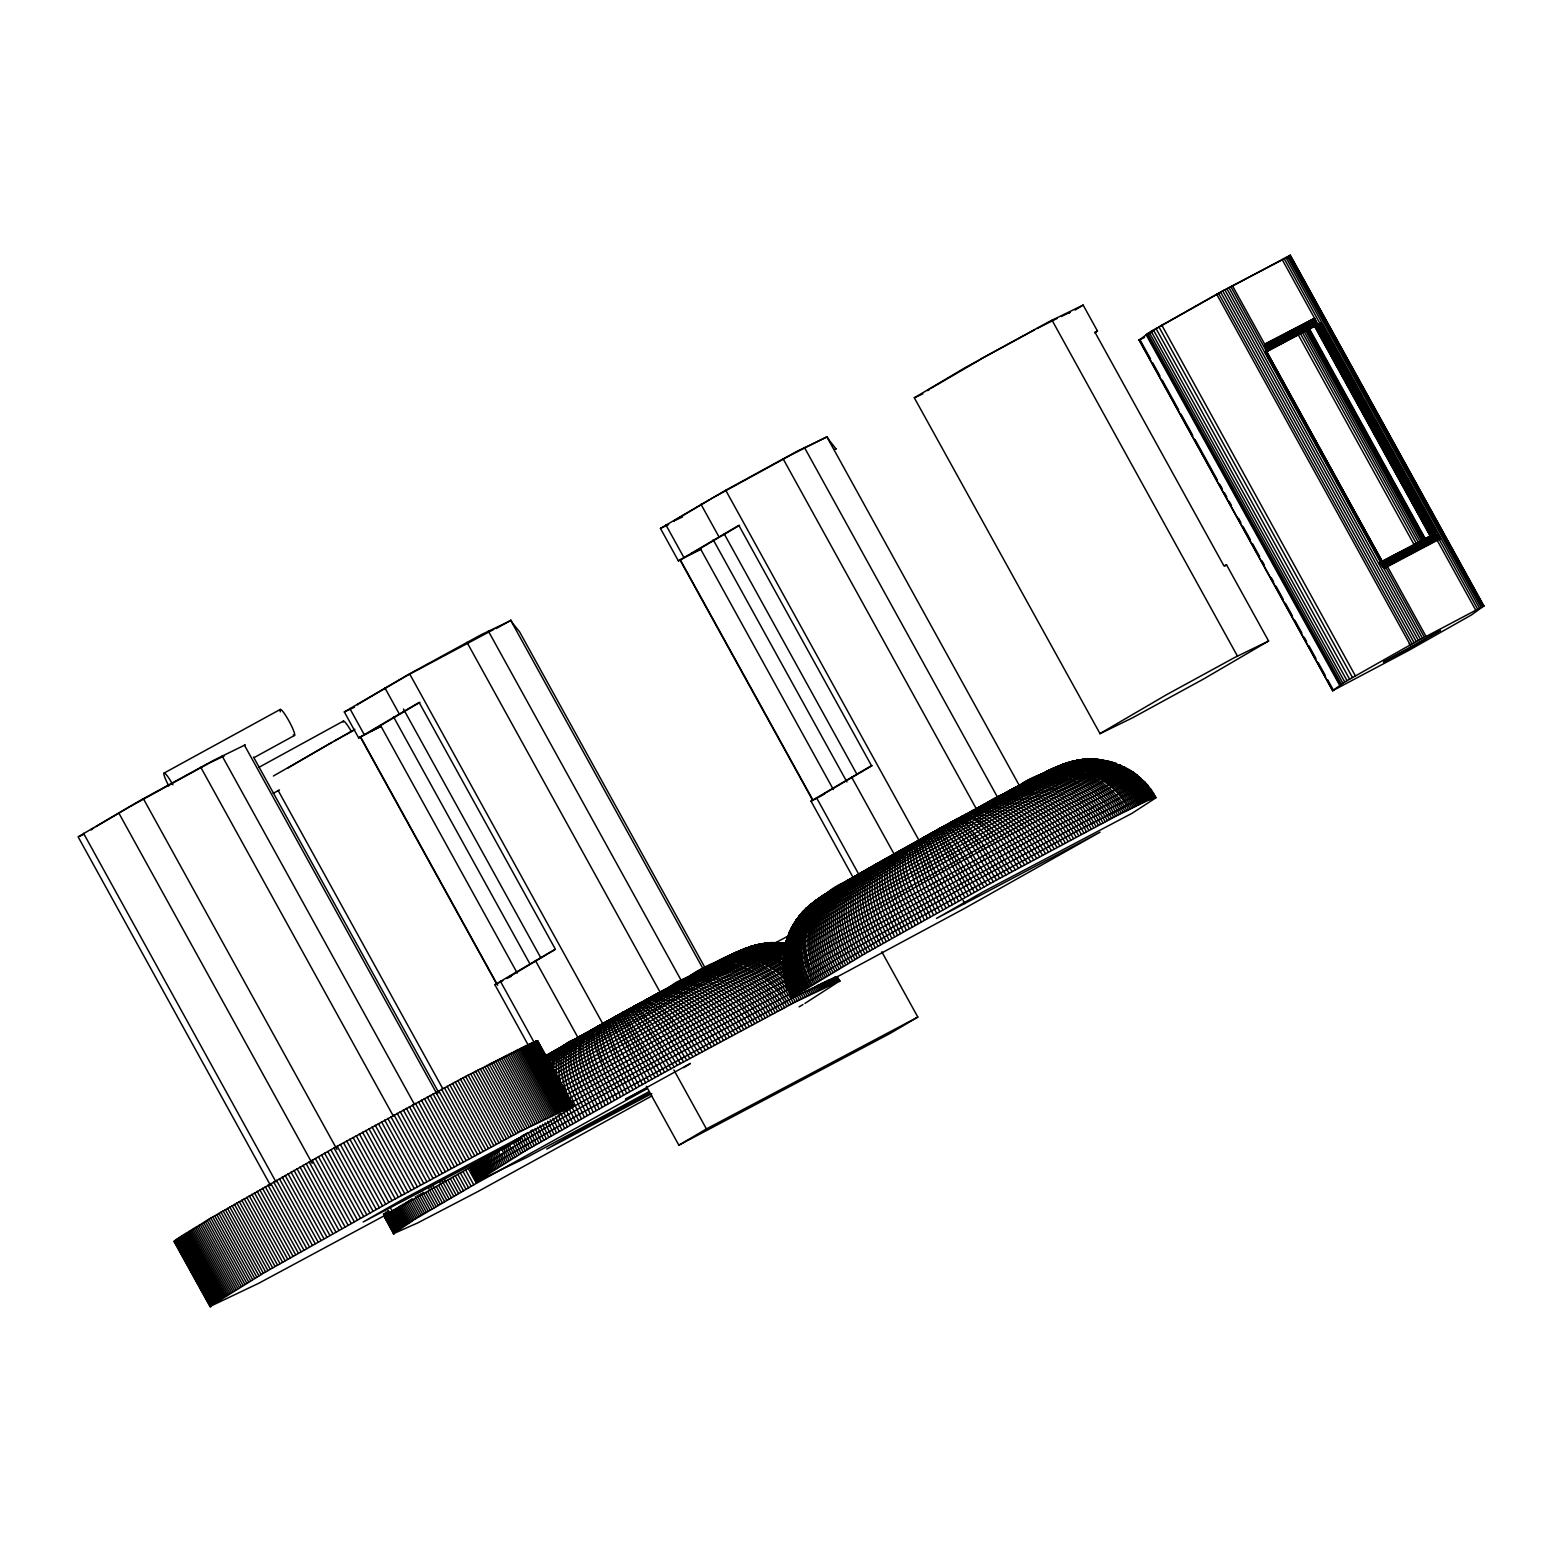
<?xml version="1.0" encoding="UTF-8"?>
<svg xmlns="http://www.w3.org/2000/svg" width="1562" height="1562" viewBox="0 0 1562 1562"><rect width="100%" height="100%" fill="white"/><g stroke="black" fill="none" stroke-linecap="round" stroke-linejoin="round"><path stroke-width="1.5" d="M1315.712 322.143L1315.692 323.51L1266.001 349.79L1266.001 348.443L1315.712 322.143L1314.579 318.257L1264.634 344.089L1265.884 347.486L1315.575 321.186M553.905 1074.597C551.562 1059.212 559.723 1044.177 574.738 1039.335M1124.855 767.801L1116.83 770.398L1087.211 785.12L978.261 843.402L856.366 911.486L787.033 952.84L784.944 954.343L785.647 968.479L788.732 982.654L794.492 995.99L792.227 998.177L840.844 974.942L964.242 908.576L1100.078 832.155L936.458 918.436L983.396 891.648L1132.04 813.314L1155.509 798.065L1148.129 800.193L1115.639 816.301L996.576 880.031L864.879 953.718L794.492 995.99M784.944 954.343L783.265 965.824L783.089 960.591L785.666 958.463L833.913 929.097L1024.106 823.096L1101.581 782.308L1129.346 769.773L1124.718 767.274M784.534 954.636L786.506 978.671L793.594 996.673M783.382 960.962L784.202 954.929M785.374 954.011L787.931 939.797L793.184 926.403L806.871 917.597L902.367 862.536L1025.59 795.078L1090.686 761.69L1096.934 759.249L1102.011 760.167M783.245 956.061L784.475 955.924L786.33 944.795L844.124 909.845L1028.538 807.554L1096.954 771.843L1116.205 763.447L1115.268 764.54M784.124 956.022L785.959 945.088M783.441 956.12L783.909 950.926L792.129 945.03L884.014 891.336L1049.137 800.72L1105.076 771.843L1120.696 765.243L1120.052 766.122M784.222 950.575C782.23 966.448 785.666 982.928 793.223 996.966M639.268 1086.273L620.485 1049.898L610.273 1025.18L609.746 1019.81L620.27 1013.933L613.944 1017.487L615.194 1022.446L645.594 1082.759L525.164 1150.901L476.098 1181.731L526.902 1157.344L648.132 1092.111M1076.569 761.592C1084.008 756.613 1046.813 769.968 1045.134 772.448A133.551 3.026 -28.9 0 0 956.725 819.21L954.714 820.323A133.551 3.026 -28.9 0 0 942.53 827.001L930.073 833.932L930.366 836.119L940.812 859.588L961.723 899.224M1315.145 325.384L1315.692 323.51M785.471 949.54L787.931 939.797L850.958 901.938L1030.412 802.614L1093.986 769.539L1111.578 761.944L1110.68 763.037M784.749 950.126L785.627 945.361M783.831 951.063L785.335 945.596M785.569 946.416L787.502 940.129M786.799 940.675C785.374 953.679 764.99 939.211 756.047 945.869M785.061 946.513L786.526 940.91M553.807 1070.946L691.126 994.955L784.651 946.435L786.116 941.3M175.725 1241.419L174.007 1241.614L210.831 1218.067L330.89 1149.73L465.613 1076.452L536.059 1041.151L537.758 1040.878L573.605 1105.818L572.61 1107.028L549.102 1122.121L403.797 1198.796L363.185 1221.972L521.552 1138.386L381.909 1217.032L258.491 1283.398L209.855 1306.554L263.353 1273.225L392.062 1200.651L520.576 1131.337L573.605 1105.818M470.787 1167.654L472.603 1172.964L470.318 1168.298L472.603 1166.189L478.362 1179.544M472.056 1173.003C573.918 1107.38 683.355 1051.421 790.352 993.705L795.448 1001.945L839.829 980.897L804.938 1003.409M792.988 997.767L581.982 1112.769L496.814 1162.05L473.872 1177.318L475.59 1177.123M537.777 1040.956L535.961 1042.694M713.112 964.008L752.376 946.084L751.107 947.392M746.577 948.974L752.396 946.142M749.623 946.884L757.062 944.756L659.925 996.087L545.177 1059.973M765.536 944.229L766.61 943.038L742.672 950.438M780.004 944.112L781.078 942.804L711.725 977.422L551.874 1065.479L555.33 1054.174L563.823 1045.525L544.025 1056.869M785.881 941.691L788.283 936.068L792.188 933.275L851.212 898.072L1019.908 804.586L1082.759 771.628L1106.892 760.831L1101.718 760.479M785.959 941.808L788.283 936.068M778.891 943.389L785.998 943.487L780.824 942.804M791.875 927.457L789.259 932.67L793.184 926.403M794.179 924.021L830.457 900.727L938.098 839.848L1047.009 781L1092.443 759.112L1086.547 759.23L1072.957 765.36L982.322 813.099L854.473 884.326L796.288 919.94L801.384 914.043L814.739 905.491L906.917 852.481L1030.393 785.178L1070.595 764.56L1082.544 759.893M796.269 919.881L801.384 914.043M799.393 915.644L800.525 915.82M784.768 975.43L783.46 970.412L790.372 965.257L883.077 910.841L1062.121 812.513L1122.141 781.547L1137.292 775.24L1136.316 776.412M1072.684 762.041L1013.367 792.422L918.827 844.007L834.733 891.804L802.341 912.364L809.741 905.628L823.76 896.881L911.876 846.389L1023.813 785.432L1073.172 761.221L1052.378 769.636L957.194 820.206L955.397 819.991C980.038 802.614 1000.402 857.792 1012.215 871.479M1146.703 786.584L1147.719 785.374L1144.38 781.722L1137.605 784.183L1043.865 832.585L862.009 933.315L800.798 969.26L785.139 980.077L786.428 979.999M789.786 989.117L788.088 989.39L786.447 984.743L791.153 980.956L874.329 931.694L1054.955 831.96L1122.102 796.854L1147.719 785.374M788.088 989.39L839.184 957.389L966.566 885.498L1095.606 815.833L1136.453 795.058L1150.745 789.279L1147.504 785.315M819.328 899.282L817.141 899.81L819.835 897.584M792.305 998.235L790.021 993.666L797.128 988.355L892.351 932.475L1076.257 831.472L1137.917 799.685L1153.459 793.184L1152.463 794.394M839.848 980.975L837.271 976.68L836.334 977.949M1068.33 762.9L1064.737 763.759M1091.897 759.034L1097.285 759.366L1090.217 759.581M1102.089 760.03L1096.739 759.288M1133.153 772.819C1015.495 828.68 897.076 896.119 784.026 964.594M1136.667 775.221L1140.885 778.716L1129.267 783.05L1091.135 802.302L962.875 871.44L834.42 943.917L784.144 975.41M1140.065 778.442L1144.477 781.859M789.845 934.877C782.796 954.655 784.827 977.285 795.019 995.619M786.74 941.71L788.595 935.814M786.252 941.808L788.009 936.302M788.224 937.102L792.442 926.988M787.365 937.063L789.532 932.69M1102.089 759.874L1082.642 768.445L1031.096 795.234L884.756 875.579L797.792 926.305L790.06 931.596L787.736 937.2M787.58 937.2L790.06 931.596M792.11 930.054L796.425 921.56M789.181 932.553L791.485 927.828M607.638 1020.982C610.215 1044.998 625.952 1066.377 636.125 1088.031M923.767 837.447C926.344 861.443 942.081 882.842 952.234 904.476M795.507 922.224C783.421 944.561 782.992 972.95 795.605 995.189M791.368 927.965L797.733 918.476M791.622 928.297L794.218 923.24M791.348 928.297L793.73 923.728M1440.437 538.636L1437.743 535.571L1384.967 563.472C1378.699 563.784 1384.576 571.38 1387.505 566.635L1440.437 538.636L1321.179 322.592L1313.993 326.614L1315.126 325.404L1431.026 535.375L1430.031 535.981M573.508 1106.15L537.367 1040.8M743.043 950.106L736.522 952.547M747.749 947.939L752.318 946.318M766.532 943.311L760.167 944.092M817.453 899.38L805.738 908.869L818.293 899.673M839.731 981.229L836.412 976.777L838.892 980.956M1059.485 766.122L1057.611 767.782M1068.447 762.783L1059.329 766.024M1082.661 759.757L1076.296 760.538M1092.346 759.327L1086.82 759.152M1106.775 761.045L1101.542 759.854M1153.361 793.516L1150.315 789.122M800.662 916.406C785.042 938.899 784.3 970.061 797.674 993.783M800.076 916.816C784.397 939.309 783.519 970.51 796.932 994.272M799.51 917.187C783.773 939.699 782.816 970.939 796.23 994.76M794.707 923.884L799.002 917.538M795.956 921.892L798.104 918.183M793.828 924.079L797.401 918.729M793.711 924.06L796.483 919.53M547.149 1058.841L554.608 1050.816L569.212 1042.479C554.432 1057.357 562.964 1081.431 568.49 1098.691L686.889 1032.99L787.248 979.511M601.35 1024.477C599.593 1048.863 617.049 1071.552 626.694 1093.263M930.073 833.932L917.48 840.922L916.894 849.103L926.383 876.672L942.823 909.709M798.026 919.588L808.686 906.35M797.655 919.706L802.321 913.38M796.815 919.959L800.603 914.629M796.464 919.998L799.549 915.488M599.281 1025.629C596.118 1050.054 614.042 1073.27 623.57 1095.001M917.48 840.922L914.824 842.816L914.082 846.643L916.933 860.974L926.91 886.24L939.699 911.447M915.41 842.094L912.696 844.027L911.72 847.951L914.2 862.497L923.884 887.919L936.595 913.184M639.268 1003.546L641.064 1003.761L743.356 949.618L738.982 951.785C752.825 945.166 769.305 945.83 783.714 950.243L784.768 949.735C767.528 944.151 748.061 945.693 732.207 954.577C748.803 948.114 767.899 949.969 783.616 958.014L696.789 1003.683L578.799 1068.72L559.918 1079.381L560.719 1083.384L685.445 1014.226L783.167 962.504C764.95 951.141 740.583 948.817 721.566 959.634L745.133 948.466L756.887 945.127M1077.741 760.596L1070.321 762.041M1120.481 765.712L1115.346 763.486M808.433 907.737C787.834 930.288 785.295 965.863 800.232 992.085M807.73 908.186C787.072 930.737 784.339 966.37 799.334 992.69M807.085 908.615C786.35 931.167 783.441 966.878 798.475 993.237M803.454 912.618L806.48 909.006M799.705 916.074L804.469 910.412M799.51 916.093L803.395 911.212M799.197 916.054L802.888 911.642M913.321 843.246L910.548 845.218L909.377 849.279L911.466 864.02L920.877 889.598L933.49 914.922M593.091 1029.085C586.023 1053.413 604.943 1078.424 614.276 1100.195M911.271 844.398L908.42 846.409L907.034 850.587L908.752 865.524L917.87 891.277L930.405 916.64M909.201 845.55C887.919 857.46 866.676 869.468 845.628 881.788C805.836 897.428 789.396 948.193 812.162 984.646M816.438 901.352C793.672 923.572 791.329 960.981 806.773 987.945M813.08 903.461C789.923 925.661 786.506 963.442 802.204 990.816M907.151 846.682C898.872 870.913 918.007 896.568 927.32 918.358M804 912.013L810.971 904.828M803.337 912.247L809.194 905.999M981.014 358.83L1048.942 321.733L1083.149 305.078L1097.481 331.066L1094.923 332.179L1223.983 565.952L1226.541 564.839L1268.598 641.025L1203.345 679.138L1132.489 717.837L1100.038 733.671L914.317 397.783L965.511 367.441L1034.786 329.758M1083.149 305.078L1075.105 310.037M1139.03 340.047L1151.174 331.3L1218.516 293.226L1290.31 255.289L1483.9 605.958L1471.424 614.959L1408.28 650.671L1332.62 690.716L1139.03 340.047L1144.555 337.47M1281.68 260.112L1224.706 290.044M1290.31 255.289L1286.58 258.257M802.653 912.403L807.788 906.975M1226.541 564.839L1224.998 565.932M1099.765 733.71L1166.463 694.758L1234.37 657.661L1268.598 641.025M1332.62 690.716L1344.745 681.989L1412.087 643.895L1483.9 605.958M802.419 912.091L806.246 908.186M802.399 912.384L806.753 907.776M761.475 944.288L750.6 947.158L707.684 968.987L546.817 1057.552L552.87 1051.812L562.066 1046.54L560.328 1047.516M766.259 943.604L758.859 944.6M588.991 1031.369C579.541 1055.482 598.793 1081.802 608.145 1103.631M905.12 847.834C895.67 871.928 914.922 898.267 924.255 920.077M611.191 1101.913C602.463 1080.318 580.966 1052.749 592.057 1029.612C568.822 1044.685 598.305 1087.132 605.099 1105.33M903.09 848.967C892.527 872.943 911.837 899.946 921.209 921.795M901.079 850.099C889.422 873.919 908.752 901.586 918.183 923.493M957.545 819.952C925.29 837.74 893.054 855.585 861.111 873.939C815.813 891.843 789.532 934.408 816.731 981.873M826.806 894.011C797.381 913.223 793.965 956.725 810.756 985.505M899.068 851.231C886.396 874.896 905.648 903.246 915.176 925.173M822.549 896.588C795.156 917.031 791.524 958.677 808.062 987.164M646.59 1088.987L473.774 1184.816L414.77 1219.297L393.351 1233.726L417.542 1222.987L478.558 1191.201L651.803 1095.958M1128.506 809.741C1108.786 767.567 1054.291 758.449 1019.322 785.979C993.061 799.842 966.976 814.017 940.949 828.348C897.037 853.887 850.763 876.067 809.331 905.569L815.93 900.259L809.624 905.667M819.718 898.326C793.164 919.432 789.064 960.181 805.562 988.707M818.859 898.872C791.426 919.53 786.506 961.196 803.278 990.152M806.988 908.674L818.019 899.771M812.338 903.949L820.05 897.545M816.457 900.376C789.728 921.463 784.456 962.543 801.208 991.479M270.519 1185.421L78.1 836.822L141.029 799.978L213.623 760.323L245.273 744.82M91.084 829.676L93.896 827.88M517.237 973.106L381.03 726.33L358.674 737.947L344.323 711.921L409.595 673.788L481.623 634.465L511.067 620.446A13.316 4.452 60.6 0 0 513.527 624.351L519.521 631.731L706.317 970.1M833.366 789.552L700.733 549.277L678.377 560.895L660.433 528.366L725.705 490.253L797.752 450.91L827.196 436.911A13.316 4.452 60.6 0 0 829.656 440.796L836.021 448.919M818.683 898.423L806.207 908.889L814.407 901.704M897.076 852.344C883.409 875.852 902.543 904.867 912.188 926.852M805.894 908.928L811.752 903.5M805.816 908.635L810.619 904.32M895.085 853.457C880.499 876.79 899.439 906.468 909.201 928.531M645.594 1082.759L655.103 1077.507L620.29 1013.972L669.864 986.872M893.113 854.57C877.629 877.727 896.334 908.049 906.253 930.191M575.05 1039.218C558.688 1062.18 577.12 1093.166 587.195 1115.405M770.007 944.131L770.886 943.428L754.192 945.576M891.16 855.683C874.818 878.645 893.249 909.631 903.305 931.85M844.046 883.077C818.488 904.125 822.061 943.565 837.017 969.846M578.506 1037.227C551.523 1055.151 574.211 1094.767 584.266 1117.045M889.227 856.777C872.045 879.562 890.164 911.173 900.395 933.49M593.072 1112.085C583.68 1090.178 562.632 1058.021 580.4 1036.153C547.54 1051.441 570.247 1095.548 581.376 1118.685M887.294 857.87C869.351 880.46 887.079 912.696 897.506 935.13M835.943 887.86C809.136 908.635 809.409 949.345 825.283 976.758M885.381 858.944C866.695 881.358 884.033 914.2 894.635 936.751M830.047 891.375C803.708 912.677 802.165 953.015 818.351 980.897M572.883 1040.39C557.302 1046.247 557.4 1065.733 559.918 1079.381M883.487 860.018C864.098 882.257 880.988 915.683 891.804 938.371M827.919 892.663C800.017 913.301 796.932 955.085 813.646 983.748M1072.43 762.1L1071.122 763.096M814.642 902.309L811.264 905.159L816.301 901.645M824.99 894.46C796.718 915.078 792.383 957.213 809.37 986.344M565.483 1044.627C555.76 1052.046 555.623 1065.87 556.755 1076.96L688.569 1003.936L784.69 953.484C769.363 947.177 751.654 946.552 736.171 952.625M820.616 897.779L831.433 890.242M881.612 861.072C861.541 883.135 877.942 917.148 888.973 939.953M817.219 899.907L820.772 897.076M879.757 862.126C859.041 884.033 874.935 918.593 886.181 941.554M1147.719 335.186L1152.756 331.242M877.922 863.181C856.601 884.912 871.947 919.998 883.428 943.116M876.087 864.216C854.199 885.771 868.98 921.404 880.675 944.678M1061.594 766.22L1062.98 765.204L1058.567 767.079M1067.529 763.603L1066.104 764.658M874.29 865.25C851.837 886.65 866.031 922.771 877.981 946.221M766.102 943.038L771.394 942.628L694.426 981.424L548.848 1061.867L552.655 1054.213L558.161 1048.785L552.401 1053.237L547.832 1060.286L691.634 980.78L766.552 942.999L760.518 943.956M872.494 866.266C849.533 887.509 863.122 924.118 875.286 947.743M870.737 867.281C847.268 888.387 860.252 925.446 872.65 949.266M868.98 868.277C845.042 889.247 857.382 926.754 870.014 950.77M556.365 1049.82L546.817 1056.439L636.574 1006.201L651.94 1023.891L677.303 1065.304L795.448 1001.945M867.261 869.253C842.875 890.086 854.57 928.043 867.437 952.234M1380.496 562.164C1380.007 561.402 1384.049 560.68 1387.505 566.635L1425.969 636.32M549.433 1053.784L545.392 1056.498L551.132 1052.808M865.563 870.229C840.746 890.945 851.778 929.312 864.879 953.718M863.884 871.205C838.657 891.785 849.025 930.562 862.361 955.163M862.224 872.162C836.607 892.624 846.311 931.772 859.861 956.588M860.584 873.099C834.616 893.464 843.636 932.963 857.421 957.994M858.983 874.017C832.644 894.284 840.981 934.154 855 959.4M857.401 874.935C830.73 895.104 838.384 935.306 852.618 960.767M855.839 875.852C828.856 895.924 835.826 936.439 850.275 962.133M854.297 876.731C827.02 896.725 833.307 937.551 847.971 963.461M852.774 877.61C825.205 897.525 830.828 938.645 845.706 964.789M851.29 878.469C823.447 898.326 828.407 939.719 843.46 966.077M849.845 879.328C821.729 899.107 826.025 940.754 841.274 967.347M609.746 1019.81L612.128 1018.444L603.03 1023.969L604.494 1035.899L614.998 1062.414L629.818 1091.526M848.4 880.167C820.05 899.888 823.682 941.788 839.126 968.616M846.995 880.988C816.809 899.829 818.839 943.448 834.967 971.056M1154.435 329.914L1157.95 327.727M844.281 882.589C815.247 902.153 816.946 944.737 832.937 972.247M817.941 900.942L821.768 898.248M842.953 883.37C813.724 902.895 814.798 945.693 830.945 973.399M840.415 884.873C810.795 904.339 810.639 947.509 827.118 975.664M841.664 884.131C812.24 903.617 812.689 946.611 829.012 974.551M839.184 885.595C808.14 904.418 806.402 948.915 823.467 977.832M480.803 1177.826L475.024 1164.491L473.716 1165.408L479.475 1178.744M835.67 887.685C805.387 907.073 802.946 950.907 820.011 979.901M815.013 902.172L818.937 899.439M836.802 887.001C806.675 906.409 804.781 950.087 821.71 978.886M834.557 888.348C802.126 906.8 797.206 952.566 815.149 982.83M817.317 899.517L813.431 902.66M828.582 891.98C794.628 910.197 785.335 957.291 804.391 989.449M813.626 901.957L824.521 894.518M820.284 897.271L823.135 895.397M664.201 989.917L643.446 1001.262M1381.843 561.363L1266.626 351.489L1264.732 352.446L1268.227 350.591L1232.379 285.651M358.323 704.072L357.308 704.774L358.362 704.364M596.02 1027.406L591.041 1030.237L598.012 1026.293C591.041 1049.859 611.64 1075.164 620.465 1096.739M1321.179 322.592L1312.549 327.454M825.517 792.949L823.994 793.965L825.048 793.555M273.37 776.021L354.867 729.317M929.702 389.036L927.496 390.578L928.765 390.031M1094.767 332.882L1097.481 331.066M358.83 703.759L406.745 675.741L493.885 629.369M675.545 519.853L673.417 521.22L682.614 516.905M652.584 996.224L635.07 1005.85L636.574 1006.201M1068.525 313.298L1070.126 312.263L1061.223 316.5M563.823 1109.547L494.881 984.665L555.35 949.169L419.124 702.412L358.674 737.947M854.023 879.113L811.01 801.111L871.479 765.634L738.826 525.359L678.377 560.895M826.122 792.598L872.221 765.614M683.805 1067.647L690.443 1063.429L625.483 1099.199L647.234 1088.128M692.981 1056.713C679.568 1037.188 669.024 1008.603 645.516 1000.129L646.629 999.465M95.965 826.669L128.943 807.183M676.248 519.443L709.226 499.957M287.779 768.094L331.788 742.36M931.05 388.235L979.804 359.885M1266.489 351.606L1268.227 350.591M574.289 1040.858L578.409 1038.418L535.395 960.493M888.348 858.534L892.468 856.093M803.044 1004.522L799.119 1006.846M646.336 1086.234L678.865 1145.18L706.414 1128.916L917.831 1017.077L881.788 951.805M917.831 1017.077L890.281 1033.341L678.865 1145.18M677.303 1065.304L664.631 1072.254L638.585 1027.288L626.635 1010.477L642.626 1001.652M711.296 498.747L712.916 497.79M1431.026 535.375L1436.864 532.134L1433.623 534.009M544.474 1056.634L555.213 1050.445L544.474 1056.634L548.692 1054.194M634.543 1006.084L632.961 1007.002L638.76 1011.629L647.098 1022.602L674.14 1067.022M129.724 806.734L208.312 763.623M547.344 954.089L508.509 977.304M544.279 1056.752L547.11 1055.092M534.145 1145.668L528.015 1132.567L521.239 1136.492L527.351 1149.632M1159.492 326.809L1220.742 292.231M584.247 1033.985C572.004 1042.088 552.792 1046.501 550.195 1063.605L699.581 981.131L756.438 951.414L776.314 942.667L770.945 942.647M606.036 1021.821L582.938 1034.766C570.267 1058.431 589.518 1086.781 599.047 1108.727M581.552 1036.582L583.348 1035.547M546.095 1055.697L547.754 1054.741M713.834 497.263L789.864 455.577M548.282 953.542L550.312 952.39M547.13 1055.502L648.718 998.801L656.352 1002.003L669.083 1014.539L681.344 1030.881L696.105 1055.014M592.057 1029.612C564.37 1045.408 594.751 1086.586 602.053 1107.028M903.402 849.767L894.538 854.883L851.524 776.958M563.628 1045.681L567.397 1043.494M608.067 1020.689L597.211 1026.781L610.098 1019.556M585.262 1034.454L589.401 1032.111M553.905 1067.451C630.657 1025.199 706.356 980.272 785.784 943.35M955.397 902.719L936.595 866.344L925.973 840.024L925.856 836.275L940.48 828.133A133.551 3.026 -28.9 0 0 934.369 831.511L927.965 835.104L928.863 840.278L939.582 864.704L958.56 900.981M620.29 1013.972L624.351 1011.668L613.944 1017.487M556.404 1073.172L688.588 999.992L783.714 950.243M561.695 1087.503L682.223 1020.591L783.792 966.683C764.579 952.351 737.186 949.501 716.489 962.231C738.904 950.711 766.512 959.615 783.87 976.23L785.745 975.254C769.324 959.869 744.547 951.16 722.698 959.38M565.581 1090.139L684.781 1024.028L785.784 970.353M566.967 1094.396L684.351 1029.241L783.87 976.23M570.208 1103.026L689.408 1036.856L788.517 984.021M789.552 988.766L685.757 1044.217L566.44 1110.543L572.863 1123.508M571.165 1041.405L573.098 1040.312M580.4 1036.153C557.966 1055.971 580.752 1091.858 590.124 1113.745M664.631 1072.254L658.285 1075.749L622.398 1012.82L626.401 1010.555M636.574 1004.971L632.961 1007.002L640.615 1002.765M551.406 951.766L554.881 949.813M582.314 1035.079L578.975 1037.012L588.132 1031.818M586.961 1032.521L584.949 1033.653L586.18 1032.912C560.875 1050.152 588.054 1089.71 596.059 1110.406M624.351 1011.668L618.181 1015.144L618.513 1016.159L651.94 1079.264M645.516 1000.129L648.62 998.391M654.537 995.17L651.705 996.751C676.951 1001.984 688.783 1032.131 702.275 1051.656M936.419 830.437L942.53 827.001L936.419 830.437L971.232 893.952M974.415 892.214L938.528 829.266L948.642 823.643M907.717 847.326L909.982 846.057M666.115 988.902L650.593 997.298M667.989 987.887L671.719 985.876L663.83 990.171C691.575 989.703 707 1021.665 720.472 1041.776M729.337 1036.992C715.884 1016.296 698.331 984.119 669.727 986.989C688.822 978.476 706.668 961.02 729.005 965.531C752.493 970.197 770.886 988.551 782.25 1008.818M691.009 975.567L671.68 985.954M980.76 888.719L954.714 843.734L942.765 826.942L957.486 818.859L964.984 822.569L981.209 841.781L1002.863 876.575M598.012 1026.293L594.419 1028.753L593.248 1032.814L595.356 1047.555L604.748 1073.153L617.361 1098.457M419.866 702.392L371.756 730.743L381.03 726.33M739.568 525.34L691.341 553.69L700.733 549.277M990.269 883.487L963.227 839.067L954.89 828.094L949.091 823.447L956.725 819.21M1009.111 873.158C995.697 853.633 985.134 825.068 961.645 816.575C982.049 808.394 999.797 790.04 1022.505 789.357C1047.985 792.988 1066.534 814.505 1078.678 835.67M817.785 899.829L821.065 898.013M1418.374 640.4L1224.803 289.731L1222.695 290.903L1220.586 292.055L1414.157 642.724M1411.287 647.41L1440.457 630.443L1383.405 661.995L1411.287 647.41L1409.217 643.681M942.765 826.942L945.947 826.376L952.566 834.694L983.923 886.962M622.398 1012.82L628.744 1009.325L632.512 1012.898L647.293 1035.079L667.814 1070.517M598.5 1027.035L603.166 1024.457L409.595 673.788M655.103 1077.507L658.285 1075.749M164.049 773.092L280.203 709.46M827.059 436.638L790.645 455.167M254.43 757.414L294.554 735.429M510.93 620.173L496.228 628.588M258.804 767.411L343.289 721.136M334.112 741.071L353.383 730.528M273.155 793.379L279.481 789.923M949.091 823.447L957.486 818.859M925.661 837.427L919.296 840.922L725.705 490.253M936.302 831.589L940.539 829.266M961.802 817.629L966.058 815.286M961.645 816.575L974.551 810.639M669.727 986.989C701.279 960.24 737.869 996.79 751.927 1024.867M615.916 1017.467L620.173 1015.144M624.429 1012.82L628.666 1010.477M632.922 1008.154L654.185 996.517M1027.581 863.122C1014.324 845.042 998.743 807.066 971.915 810.99C998.138 814.173 1011.024 845.14 1024.535 864.762M1036.602 858.221C1023.09 838.599 1006.201 802.575 977.968 807.71C1005.362 808.101 1020.123 839.887 1033.614 859.842M981.248 806.988L983.455 805.797M705.36 1049.976C691.849 1030.432 679.509 999.836 653.756 995.638L671.621 986.383M1036.992 328.567L1057.083 318.492M1379.363 563.706L1381.726 563.062L1385.631 567.026L1424.368 637.159M1379.676 563.843L1433.057 536.274L1437.196 540.335L1475.66 610.02M1436.064 534.692L1379.988 563.999L1436.064 534.692L1437.743 535.571M1380.3 564.194L1436.493 534.868M1381.277 564.956L1437.333 535.297M1381.921 565.6L1438.133 535.864M1382.253 565.971L1438.524 536.196M1382.565 566.342L1438.895 536.547M1382.878 566.752L1439.246 536.918M1383.171 567.162L1439.578 537.328M1383.463 567.592L1439.891 537.738M1383.737 568.041L1440.184 538.187M667.325 989.332L671.484 987.106M678.982 981.99C710.495 958.717 745.816 993.217 759.952 1020.591M687.202 978.027C717.388 966.214 743.824 998.723 757.297 1021.997M1379.578 562.73L1381.023 562.047M1435.634 534.575L1380.125 562.652L1431.905 535.903L1435.263 535.493L1439.149 539.32L1477.613 608.985M987.614 803.551L994.506 799.939M1264.888 344.558L1314.579 318.257M1265.122 345.026L1314.813 318.746M1265.318 345.514L1315.009 319.234M1265.493 346.003L1315.184 319.722M1265.65 346.51L1315.341 320.21M1265.786 346.998L1315.477 320.698M1265.962 347.975L1315.653 321.674M1266.04 348.912L1315.731 322.612M1266.021 349.361L1315.712 323.061M1265.942 350.22L1315.634 323.92M1265.845 350.61L1315.555 324.33M1265.747 351.001L1315.438 324.701M1265.435 351.684L1315.302 325.052M1265.044 352.27L1314.95 325.697M1265.435 352.368L1314.599 326.263L1430.187 535.961L1432.295 535.981M811.01 801.169L823.057 794.999M498.688 982.908L502.808 980.741M506.947 978.554L511.067 976.367M1380.144 562.379L1430.128 535.981M1378.973 563.062L1434.014 535.083M776.255 942.355L789.181 935.501M649.558 1093.127L582.216 1128.643L546.739 1149.085L651.823 1093.634M694.27 973.848C726.018 953.132 763.057 982.986 777.544 1011.297M1428.234 537.016L1432.803 534.965M1113.628 817.336C1097.246 783.323 1051.109 760.948 1018.131 786.233M704.989 968.225L697.433 972.189C728.829 956.842 761.045 986.344 775.123 1012.567M695.851 973.009C722.718 951.941 762.822 953.503 785.315 980.506M786.799 1006.436C768.973 969.553 723.772 949.11 689.35 976.445C720.863 956.081 756.028 987.945 770.203 1015.163M675.214 985.134L676.873 984.255M1003.8 793.808C1035.43 771.784 1072.02 803.649 1086.332 831.609M1008.779 791.153C1040.643 768.973 1079.03 798.709 1093.654 827.743M1013.562 788.634C1045.505 767.723 1083.638 796.308 1098.379 825.283M1022.485 783.948L1049.937 769.988M1031.74 779.165C1064.21 760.948 1104.08 783.987 1119.544 814.29M1052.261 768.894L1053.628 768.25L1037.5 776.236L1047.321 771.277M702.002 969.768L709.499 965.863M792.617 998.235C777.974 970.392 740.72 948.681 710.495 965.355C730.899 951.278 758.507 946.943 780.688 959.478M714.381 963.344L741.559 950.047M692.649 974.708C723.753 960.415 753.841 991.343 767.684 1016.491M706.356 967.503L713.775 963.637M1432.413 535.005L1434.346 534.38M1433.604 535.005L1435.185 534.458M1436.903 535.063L1380.632 564.429M998.645 796.542C1029.046 784.905 1054.506 818.312 1068.037 841.332M707.762 966.761L721.371 960.064M718.012 961.489L722.776 959.029L715.611 962.719M737.986 1032.326C724.553 1010.985 703.173 976.23 673.554 984.9C702.666 980.604 721.683 1012.703 735.116 1033.868M984.119 804.332C1013.094 797.85 1031.994 832.976 1045.447 853.438M722.445 959.244L740.759 950.36L736.092 952.722M719.086 960.903L737.498 951.805M978.417 807.417L979.96 806.636M727.287 956.842L736.132 952.429L727.228 956.784C744.508 948.505 765.38 949.989 782.172 958.736M678.396 983.474L679.743 982.791M733.379 953.933L739.295 950.985M972.618 810.561L973.946 809.877M730.606 955.241L740.759 950.36M1045.954 772.058L1055.404 767.45L1045.954 772.058A133.551 3.026 -28.9 0 1 1052.651 768.992L1058.333 766.259M752.24 946.025L733.984 953.66L737.947 951.766M1044.392 772.721L1043.357 773.229L1063.937 764.15L1059.173 766.552M995.853 799.256L997.044 798.651M743.2 949.579L738.611 951.805L747.749 947.665M1050.113 770.105L1057.689 766.493M739.021 951.824L743.278 949.852M737.303 952.234L747.358 947.685M209.62 762.959L224.342 755.871M1048.219 770.827C1081.548 753.157 1124.894 770.73 1141.646 803.239M782.64 950.75L759.991 947.373L741.286 950.711L763.506 947.939L785.881 952.898M922.849 393.858L914.317 397.783M668.595 524.637L660.453 528.425M84.231 834.069L79.35 836.412M354.496 707.215L344.323 711.979M1051.519 769.246L1063.292 764.189M738.767 951.356L742.419 949.657M92.138 829.266L91.084 829.715M1382.097 561.148L1230.778 286.49M734.628 953.152L747.163 947.743M1046.384 771.726C1079.596 754.036 1122.492 772.253 1139.069 804.489M1059.036 766.063L1063.663 764.111L1057.181 766.727M731.192 954.812L742.184 950.262M1041.19 774.322C1073.973 757.707 1114.292 778.071 1130.166 808.901M813.119 904.398L811.674 905.003M742.887 950.262L747.319 948.349M1037.695 776.099C1070.146 760.987 1107.946 782.816 1123.273 812.396M1058.275 767.293L1062.687 765.419M1038.886 775.494C1071.552 759.015 1111.148 780.16 1126.807 810.6M723.928 958.443C742.301 949.637 764.619 952.722 781.566 963.305M1036.465 776.724C1068.857 761.768 1106.208 783.987 1121.438 813.333M1057.962 767.528L1062.375 765.673M720.355 960.259C741.325 950.262 766.766 956.881 784.026 971.271M715.162 962.934C740.427 951.258 769.89 964.984 786.526 985.056M1029.905 780.102C1061.926 766.024 1096.856 790.313 1111.578 818.39M1028.499 780.824C1060.442 766.962 1094.845 791.68 1109.469 819.484M712.389 964.359C744.313 950.516 778.735 975.215 793.359 1003.038M1025.629 782.308C1057.396 768.914 1090.706 794.472 1105.154 821.729M1027.074 781.566C1058.938 767.938 1092.795 793.066 1107.341 820.597M710.964 965.101C742.809 951.473 776.685 976.601 791.212 1004.151M1024.145 783.089C1055.834 769.929 1088.577 795.917 1102.928 822.881M708.016 966.624L711.257 965.316M1022.641 783.87C1054.252 770.984 1086.41 797.381 1100.663 824.072M706.512 967.425C738.123 954.538 770.281 980.936 784.554 1007.627M1019.556 785.491C1050.992 773.17 1081.939 800.408 1096.036 826.493M703.427 969.045C734.862 956.705 765.81 983.943 779.907 1010.048M838.13 981.19C837.095 974.727 830.437 977.363 835.943 982.01M698.605 971.564C729.747 960.22 758.8 988.648 772.682 1013.855M754.661 945.4L761.748 943.702L755.461 945.088M693.587 974.239C724.417 964.008 751.439 993.569 765.146 1017.838M691.868 975.137C722.581 965.336 748.901 995.248 762.549 1019.205M688.373 977.011L690.912 976.035M1002.706 794.414C1033.029 785.979 1057.22 816.809 1070.751 839.887M686.577 977.949C716.899 969.514 741.091 1000.363 754.622 1023.422M999.094 796.347C1029.104 788.947 1051.831 820.304 1065.304 842.777M682.965 979.882C712.975 972.501 735.702 1003.858 749.194 1026.332M997.239 797.323C1027.093 790.489 1049.078 822.061 1062.551 844.261M681.13 980.877C710.983 974.044 732.968 1005.616 746.421 1027.816M995.385 798.319C1025.062 792.071 1046.306 823.838 1059.758 845.764M1059.739 765.575L1068.506 762.529M1061.262 764.931L1067.842 762.568M743.61 949.13L752.337 946.045M741.755 949.95L747.437 947.822M741.071 950.282L762.764 946.045L785.745 949.286M1054.897 767.821L1060.793 765.556M993.51 799.334C1023.012 793.691 1043.514 825.615 1056.947 847.268M740.329 950.614L744.664 949.091M747.632 948.056L752.22 946.435M677.4 982.869C706.883 977.246 727.384 1009.15 740.837 1030.803M1053.198 768.641C1085.844 755.481 1124.562 773.561 1140.377 803.844M1063.234 764.99L1067.783 763.388M747.105 948.544L751.673 946.943M1051.363 769.539C1083.891 756.555 1122.043 775.162 1137.722 805.152M735.233 953.074C750.639 947.06 768.25 947.763 783.441 954.089M1047.262 771.569C1079.576 758.995 1116.439 778.755 1131.767 808.101M1042.635 773.893C1074.695 761.865 1110.074 782.913 1125.07 811.479M725.276 958.072C744.234 950.828 766.005 955.924 782.074 967.561M987.789 802.399C1016.647 798.787 1034.923 830.964 1048.356 851.876M785.1 970.334L783.441 970.607L783.167 965.433M788.166 984.548L786.467 984.821M983.904 804.489C1012.235 802.38 1029.065 834.538 1042.518 855.019M667.775 988.043C696.105 985.934 712.955 1018.092 726.408 1038.574M712.78 964.515C744.098 954.421 774.869 978.944 789.025 1005.284M981.932 805.562C1009.989 804.254 1026.117 836.334 1039.57 856.62M661.839 991.245C689.232 991.636 704.013 1023.422 717.485 1043.396M790.099 993.901L791.309 993.705M1431.671 535.18L1316.141 325.345M1066.963 762.861L1072.879 761.163M750.834 946.396L757.004 944.717M1065.245 763.525L1073.192 761.28M748.608 947.294L757.043 944.893L748.042 947.548M1064.171 763.994L1072.86 761.729M1062.258 764.872C1094.454 754.212 1131.571 771.062 1147.172 800.623M1062.921 764.56L1067.432 763.31M746.812 948.095L760.772 944.893M746.128 948.407L764.423 945.283L783.031 947.177M1061.535 765.204C1093.38 756.301 1128.779 773.229 1144.009 802.107M975.957 808.784C1002.999 810.092 1017.116 841.645 1030.608 861.482M659.847 992.339C686.87 993.627 700.987 1025.199 714.478 1045.017M1059.993 765.927L1064.405 764.716M1059.173 766.317C1091.194 755.93 1127.491 773.522 1142.857 802.653M1054.506 768.582C1086.273 758.644 1121.262 777.368 1136.296 805.855M655.806 994.525C682.008 997.727 694.914 1028.694 708.406 1048.317M969.885 812.084C995.638 816.282 1007.978 846.877 1021.47 866.422M494.881 984.724L496.638 984.001L360.412 737.244M681.481 981.073C710.515 978.124 730.313 1007.51 743.649 1029.299M1071.2 761.69L1077.956 760.264L1070.79 761.846M1068.701 762.725C1099.882 755.286 1134.09 771.667 1149.027 799.783M1069.287 762.471C1100.663 754.329 1135.554 770.671 1150.647 799.08M753.157 946.025L771.296 944.288L785.393 946.103M1068.076 762.998C1099.257 755.696 1133.231 772.136 1148.129 800.193M751.966 946.552L761.045 944.659M1065.987 763.955C1097.188 756.067 1131.278 773.073 1146.176 801.091M749.858 947.509L768.27 945.674L782.152 947.587M965.785 814.329C990.484 820.616 1001.847 850.294 1015.32 869.78M649.655 997.864C674.374 1004.151 685.718 1033.829 699.19 1053.335M673.632 985.29C701.748 984.861 718.95 1014.441 732.246 1035.43M1076.648 760.421L1082.739 759.503L1077.214 760.245M1074.988 761.045L1079.166 760.596M758.351 944.815L770.886 943.428M757.785 945.049L770.359 943.878M755.871 945.889L769.871 944.932L783.87 946.787M667.56 988.57C694.817 990.288 710.163 1019.674 723.44 1040.175M1069.716 763.408C1099.726 758.097 1130.927 775.084 1145.122 801.579M959.576 817.707C982.381 827.333 992.631 855.293 1005.987 874.876M641.357 1002.394C663.44 1013.152 673.437 1040.468 686.733 1060.129M1082.232 759.483L1087.582 759.112L1081.724 759.62M1081.412 759.718L1087.562 759.269M765.868 943.077L771.472 942.726L764.911 943.389M1080.65 759.991L1087.386 759.522M764.521 943.546L771.257 943.077M1079.713 760.382L1083.911 760.245M763.584 943.917L787.326 945.283M765.829 943.995L770.652 943.643M1077.975 761.104C1106.853 757.785 1136.179 773.991 1149.866 799.412M659.301 993.042C685.054 998.001 698.175 1026.624 711.452 1046.657M770.691 942.706L781.137 943.018M1086.215 759.347L1092.228 759.464L1084.965 759.815M770.086 942.882L780.941 943.272M769.715 943.018L780.785 943.448M768.836 943.35L783.167 944.151M1084.458 760.011C1111.597 760.011 1139.655 773.795 1152.697 798.221M767.801 943.78L786.74 945.537L767.196 944.034M953.289 821.143C973.751 834.225 983.455 860.135 996.576 880.031M637.179 1004.698C657.622 1017.78 667.345 1043.689 680.446 1063.566M775.767 942.569L781.176 942.921M1091.369 759.171L1097.071 759.737M1090.647 759.425L1106.267 761.592M774.518 942.96L785.588 944.034M1089.241 759.972C1105.31 760.635 1121.496 765.985 1134.11 776.08M1089.749 759.757L1094.532 760.03M951.199 822.295C970.744 836.529 980.428 861.716 993.412 881.749M780.61 942.823L785.959 943.585M780.063 942.979L785.881 943.702L779.711 943.077M1095.841 759.542L1100.624 760.108M1095.021 759.835L1104.002 761.514M644.423 1001.144C666.33 1012.606 676.815 1038.476 689.857 1058.411M786.545 984.88L785.256 979.823M1100.976 759.991L1106.657 761.202M970.51 812.943C993.705 822.471 1005.518 848.049 1018.404 868.101M946.982 824.619C964.535 841.117 974.395 864.879 987.106 885.224M630.853 1008.154C648.406 1024.672 658.266 1048.414 670.977 1068.759M834.752 449.368L836.041 448.958M1106.306 760.733L1111.558 762.119L1106.052 760.792M1105.369 761.006L1115.795 764.091M1104.978 761.143L1109.645 762.334M1104.51 761.319L1117.689 766.044M1111.226 761.885L1116.225 763.506M1110.426 762.08L1115.971 763.896M1109.176 762.51L1127.705 769.968M782.152 954.733C761.768 945.693 737.674 948.895 719.164 960.903C737.323 949.188 760.948 946.494 780.824 955.378M1114.643 763.701L1120.286 765.907M957.194 820.206C976.64 834.655 987.184 858.143 999.719 878.293M641.064 1003.761C660.511 1018.209 671.055 1041.678 683.59 1061.848M1120.11 765.224L1124.991 767.645M1119.134 765.497L1124.21 767.372M1118.216 765.829L1138.347 779.008L1153.264 797.987M1123.879 767.469L1129.092 770.183M1129.131 769.617L1133.426 772.409M1128.428 769.734L1133.309 772.663M1128.096 769.832L1136.863 775.923M1127.256 770.125L1140.299 779.321M1124.972 771.023L1139.948 783.167L1151.389 798.748M1133.192 772.272L1137.312 775.318L1132.489 772.389M1131.318 772.76L1142.31 782.211L1153.791 797.792M940.636 828.094L977.578 890.457M624.527 1011.649L661.468 1074.012M1136.902 775.182L1140.963 778.579M1136.375 775.279L1140.553 779.087M1140.592 778.325L1144.458 781.957M1139.713 778.54L1150.276 789.903M1139.303 778.657L1149.71 790.392M1137.175 779.477L1152.073 798.475M1144.243 781.703L1147.699 785.569L1143.833 781.742M1147.074 785.354L1150.608 789.532M1146.43 785.53L1150.023 790.138M1150.647 789.142L1153.498 793.262M1150.081 789.161L1153.225 793.691M1149.788 789.24L1152.776 794.14M1149.417 789.337L1154.669 797.499M1149.027 789.474L1154.259 797.635M1153.264 793.125L1155.939 797.557M1153.068 793.125L1155.724 797.87M1152.522 793.242L1155.509 798.065M836.705 976.719L839.399 981.619M836.041 976.875L838.54 981.053M835.182 977.187L837.662 981.346M834.655 977.363L837.154 981.541M834.088 977.597L836.568 981.756M832.78 978.124L835.26 982.303M832.038 978.456L834.538 982.615M833.737 982.967L830.418 979.159L832.897 983.338M829.52 979.569L831.999 983.748M831.062 984.177L828.563 979.999L827.567 980.467L830.047 984.646M826.513 980.956L828.992 985.134M827.899 985.661L825.4 981.483L824.248 982.029L826.728 986.208M823.037 982.615L825.517 986.793M824.267 987.399L821.788 983.22L820.48 983.865L822.959 988.024M821.592 988.707L819.113 984.529L817.707 985.212L820.167 989.39M1134.832 806.578C1119.212 776.587 1080.826 757.199 1048.336 771.023C1080.709 758.351 1117.904 777.817 1133.329 807.32M816.243 985.934L818.722 990.113M814.739 986.696L817.199 990.874M813.177 987.477L815.657 991.636M811.576 988.277L814.036 992.456M812.396 993.276L809.917 989.097L808.218 989.957L810.678 994.135M808.94 995.033L806.48 990.855L804.684 991.753L807.144 995.931M802.848 992.69L805.309 996.868M800.955 993.666L803.415 997.845M1117.611 815.286C1102.479 785.998 1064.913 762.705 1032.619 778.696C1064.776 764.248 1100.722 787.697 1115.639 816.301M799.041 994.643L801.501 998.821M799.529 999.836L797.069 995.658L795.058 996.693L797.499 1000.871M1091.252 829.012C1077.233 803.141 1046.052 774.147 1014.734 788.029C1045.876 776.665 1074.929 805.113 1088.812 830.301M1083.813 832.937C1070.009 808.042 1040.741 777.622 1009.716 790.684C1040.526 780.453 1067.549 810.014 1081.255 834.303M1076.062 837.056C1062.433 813.119 1035.196 781.332 1004.483 793.457C1034.942 784.534 1059.856 815.091 1073.426 838.462M1054.116 848.791C1040.663 827.43 1019.303 792.676 989.683 801.345C1018.795 797.05 1037.812 829.149 1051.246 850.333M1290.134 255.309L1483.744 606.134M1289.568 255.543L1483.158 606.212M1288.67 255.973L1482.24 606.642M1287.42 256.578L1481.01 607.247M1285.877 257.359L1479.448 608.028M1320.788 322.787L1436.454 532.349M1320.339 323.041L1436.005 532.583M1284.023 258.316L1435.517 532.857M1319.304 323.588L1434.99 533.13M1318.758 323.881L1434.443 533.443M1318.211 324.193L1433.896 533.735M1282.07 259.351L1317.918 324.291M1317.664 324.486L1433.35 534.048M1317.117 324.798L1432.803 534.341M1316.61 325.072L1432.295 534.634M1315.712 325.599L1431.397 535.161M1315.048 325.989L1430.577 535.766M1314.794 326.146L1430.362 535.883M1309.932 329.719L1425.423 538.929M1308.292 327.903L1424.974 539.261M1307.55 328.391L1424.232 539.73M1306.535 329.016L1423.197 540.354M1305.246 329.777L1421.908 541.135M1303.704 330.675L1420.366 542.034M1301.947 331.691L1418.628 543.029M1300.014 332.804L1416.675 544.142M1297.846 334.034L1414.508 545.372M1266.196 351.684L1382.077 561.227M1265.571 352.016L1381.55 561.539M1269.066 358.518L1271.39 362.755M1278.399 375.466L1280.742 379.683M1283.085 383.92L1285.409 388.157M1292.418 400.868L1299.447 413.559M1301.771 417.796L1304.114 422.033M1311.123 434.724L1313.466 438.961M1315.79 443.198L1321.647 453.781M1352.028 508.822L1354.352 513.039M1265.181 352.211L1380.847 561.773M1228.884 287.506L1422.455 638.194M1226.873 288.599L1420.463 639.268M1222.695 290.903L1416.265 641.572M1218.516 293.226L1412.087 643.895M1216.7 294.242L1410.271 644.911M1161.816 325.189L1355.386 675.858M1158.887 326.849L1352.477 677.517M1156.017 328.489L1349.607 679.158M1153.439 329.972L1347.01 680.642M1151.174 331.3L1344.745 681.989M1149.261 332.452L1342.851 683.121M1147.738 333.37L1341.328 684.039M1146.645 334.073L1340.235 684.742M1146.02 334.522L1339.61 685.191M1139.948 339.735L1150.511 358.87M1152.854 363.106L1159.902 375.856M1162.245 380.113L1178.666 409.869M1181.028 414.125L1192.743 435.368M1195.106 439.625L1217.384 480.003M1219.727 484.259L1222.089 488.496M1224.432 492.752L1226.775 497.009M1229.118 501.265L1231.461 505.502M1238.51 518.252L1240.853 522.509M1243.196 526.765L1250.244 539.515M1252.587 543.752L1259.616 556.521M1261.979 560.758L1264.322 565.014M1271.351 577.764L1273.713 582.021M1276.056 586.258L1283.085 599.027M1285.428 603.264L1292.477 616.014M1294.82 620.27L1301.868 633.02M1304.211 637.276L1306.554 641.533M1308.897 645.77L1315.946 658.52M1318.289 662.776L1325.318 675.526M1327.68 679.782L1333.538 690.404M1139.225 339.833L1332.855 690.677M1051.987 320.132L1237.416 656.06M826.806 436.755L1020.376 787.424M804.45 447.493L998.04 798.182M783.109 458.798L976.68 809.467M968.069 895.709L934.291 831.609M964.886 897.467L942.062 854.668L932.182 832.761M963.11 900.395L964.906 903.676M724.26 533.97L856.737 773.951M700.947 504.214L718.871 536.684M713.248 539.788L846.897 781.918M665.9 524.91L683.824 557.38M816.477 797.655L859.49 875.579M680.095 559.45L812.67 799.607M680.114 560.192L812.748 800.466M510.676 620.309L704.267 970.978M488.34 631.048L681.911 981.717M466.979 642.353L660.55 993.022M673.886 1069.95L706.414 1128.916M648.757 1081.021L625.952 1038.222L616.053 1016.315M403.465 709.031L540.725 957.701M384.838 687.749L399.169 713.736M393.604 716.997L529.713 963.52M537.113 1040.858L573.371 1106.326M536.82 1040.917L573.156 1106.521M536.469 1041.014L572.317 1105.955M536.059 1041.151L571.907 1106.091M535.59 1041.307L571.438 1106.247M535.083 1041.503L570.931 1106.443M534.497 1041.737L570.345 1106.677M349.79 708.445L364.122 734.433M500.348 981.19L534.067 1042.264M533.872 1041.991L569.72 1106.931M533.189 1042.264L569.037 1107.204M532.466 1042.596L568.314 1107.517M531.666 1042.928L567.514 1107.868M530.826 1043.299L566.674 1108.239M360.451 736.62L497.731 985.271M529.928 1043.709L565.776 1108.649M528.971 1044.138L564.819 1109.079M526.921 1045.095L562.769 1110.035M525.808 1045.622L561.656 1110.562M524.656 1046.169L560.504 1111.109M523.446 1046.755L559.294 1111.695M522.196 1047.36L558.044 1112.3M520.868 1048.004L556.716 1112.945M519.521 1048.668L555.369 1113.608M518.096 1049.371L553.944 1114.292M516.651 1050.094L552.499 1115.014M515.128 1050.836L550.976 1115.776M513.566 1051.617L549.414 1116.557M511.965 1052.417L547.813 1117.357M510.305 1053.257L546.173 1118.197M508.607 1054.116L544.455 1119.056M506.869 1054.994L542.717 1119.934M505.073 1055.912L540.921 1120.852M503.237 1056.849L539.085 1121.789M501.343 1057.806L537.191 1122.746M499.43 1058.802L535.278 1123.742M497.458 1059.817L533.306 1124.757M495.427 1060.852L531.275 1125.792M493.377 1061.906L529.225 1126.846M491.288 1063L527.136 1127.94M489.14 1064.112L524.988 1129.053M486.953 1065.245L522.801 1130.185M484.728 1066.397L520.576 1131.337M482.482 1067.588L518.33 1132.528M480.178 1068.798L516.026 1133.719M477.835 1070.009L513.683 1134.949M475.473 1071.259L511.321 1136.199M473.052 1072.528L508.9 1137.468M470.611 1073.816L506.459 1138.757M468.131 1075.125L503.979 1140.065M465.613 1076.452L501.461 1141.392M463.074 1077.819L498.922 1142.74M460.478 1079.186L496.325 1144.126M457.881 1080.572L493.729 1145.512M455.225 1081.978L491.073 1146.918M452.55 1083.403L488.398 1148.343M449.856 1084.848L485.704 1149.788M447.123 1086.293L482.97 1151.233M444.35 1087.777L480.198 1152.717M278.114 790.411L442.436 1088.07M441.577 1089.261L477.425 1154.201M438.766 1090.784L474.614 1155.724M253.552 757.101L438.922 1092.892M244.453 745.211L436.872 1093.751M435.915 1092.307L471.763 1157.247M433.065 1093.849L468.912 1158.77M430.175 1095.392L466.023 1160.332M468.327 1168.63L476.43 1183.293M427.266 1096.954L463.113 1161.894M465.691 1170.153L473.774 1184.816M424.337 1098.535L460.185 1163.475M463.055 1171.637L471.158 1186.3M421.369 1100.136L457.217 1165.076M460.478 1173.121L468.58 1187.784M418.401 1101.737L454.249 1166.677M457.92 1174.585L466.023 1189.248M415.414 1103.358L451.262 1168.298M455.401 1176.03L463.484 1190.693M222.116 755.949L414.516 1104.49M452.902 1177.475L461.005 1192.138M412.407 1104.998L448.255 1169.938M450.461 1178.88L458.545 1193.544M409.381 1106.638L445.229 1171.578M448.04 1180.286L456.143 1194.95M406.335 1108.278L442.183 1173.218M444.506 1179.564L453.761 1196.316M403.289 1109.938L439.137 1174.878M442.163 1180.911L451.418 1197.663M439.859 1182.258L449.095 1199.011M400.204 1111.617L436.052 1176.557M438.746 1185.656L446.83 1200.319M397.119 1113.296L432.967 1178.236M436.52 1186.964L444.604 1201.627M394.034 1114.975L429.882 1179.915M433.162 1186.144L442.417 1202.896M200.756 767.254L393.175 1115.795M431.014 1187.393L440.269 1204.146M390.91 1116.674L426.758 1181.614M428.906 1188.623L438.161 1205.395M387.806 1118.392L423.653 1183.313M428.008 1191.943L436.091 1206.606M425.977 1193.114L434.08 1207.777M384.662 1120.091L420.51 1185.031M422.833 1192.197L432.088 1208.949M381.519 1121.809L417.366 1186.749M420.9 1193.329L430.155 1210.101M419.006 1194.461L428.261 1211.214M378.375 1123.527L414.223 1188.467M417.152 1195.555L426.406 1212.307M415.355 1196.629L424.61 1213.381M375.231 1125.265L411.079 1190.205M414.75 1199.772L422.853 1214.435M411.899 1198.698L421.135 1215.451M372.068 1127.003L407.916 1191.943M410.22 1199.694L419.475 1216.447M368.905 1128.74L404.753 1193.68M408.619 1200.67L417.855 1217.423M407.038 1201.608L416.293 1218.38M365.742 1130.478L401.59 1195.418M405.515 1202.525L414.77 1219.297M404.05 1203.423L413.305 1220.176M362.56 1132.216L398.408 1197.156M402.625 1204.302L411.88 1221.054M401.258 1205.142L410.513 1221.894M399.931 1205.942L409.185 1222.714M359.397 1133.973L395.245 1198.913M398.661 1206.743L407.916 1223.495M397.451 1207.504L406.706 1224.257M356.214 1135.73L392.062 1200.651M396.279 1208.227L405.534 1224.979M395.166 1208.929L404.421 1225.701M394.093 1209.613L403.347 1226.365M353.051 1137.468L388.899 1202.408M393.077 1210.257L402.332 1227.01M390.969 1208.773L401.375 1227.634M391.222 1211.468L400.477 1228.22M390.363 1212.034L399.618 1228.786M349.868 1139.225L385.716 1204.165M388.411 1210.472L398.818 1229.314M387.669 1210.96L398.076 1229.821M388.118 1213.537L397.373 1230.29M386.322 1211.897L396.728 1230.739M346.705 1140.982L382.553 1205.923M385.736 1212.307L396.143 1231.149M385.209 1212.678L395.616 1231.539M385.892 1215.138L395.147 1231.891M385.482 1215.47L394.737 1232.223M383.959 1213.654L394.366 1232.516M383.647 1213.928L394.054 1232.769M383.393 1214.162L394.288 1233.668M343.523 1142.74L379.371 1207.68M384.35 1216.466L393.995 1233.746M384.213 1216.622L393.565 1233.804M340.36 1144.477L376.208 1209.418M337.197 1146.235L373.045 1211.175M143.372 798.69L336.943 1149.359M334.053 1147.992L369.901 1212.932M330.89 1149.73L366.758 1214.67M327.766 1151.487L363.614 1216.427M324.623 1153.225L360.471 1218.165M321.499 1154.962L357.347 1219.902M318.394 1156.7L354.242 1221.64M315.29 1158.438L351.138 1223.378M312.205 1160.156L348.053 1225.096M118.614 812.67L312.185 1163.339M309.12 1161.874L344.987 1226.814M306.074 1163.592L341.922 1228.533M303.028 1165.291L338.876 1230.231M300.002 1166.99L335.85 1231.93M296.975 1168.688L332.823 1233.629M293.988 1170.368L329.836 1235.308M291.02 1172.047L326.868 1236.987M288.052 1173.706L323.9 1238.646M285.124 1175.366L320.971 1240.306M282.214 1177.006L318.062 1241.946M279.325 1178.646L315.173 1243.586M276.454 1180.267L312.302 1245.207M83.567 833.347L275.966 1181.907M273.604 1181.868L309.452 1246.808M270.792 1183.469L306.64 1248.409M268 1185.05L303.848 1249.991M265.228 1186.632L301.075 1251.572M262.494 1188.194L298.342 1253.134M259.78 1189.736L295.628 1254.677M257.105 1191.259L292.953 1256.199M254.45 1192.782L290.298 1257.722M251.833 1194.266L287.681 1259.206M249.237 1195.75L285.085 1260.69M246.698 1197.214L282.546 1262.155M244.16 1198.679L280.008 1263.599M241.68 1200.104L277.528 1265.044M239.22 1201.51L275.068 1266.45M236.799 1202.916L272.647 1267.856M234.417 1204.282L270.285 1269.223M232.074 1205.649L267.922 1270.57M229.77 1206.977L265.618 1271.917M227.505 1208.285L263.353 1273.225M225.279 1209.593L261.127 1274.533M223.093 1210.862L258.941 1275.803M220.945 1212.112L256.793 1277.052M218.836 1213.362L254.684 1278.302M216.767 1214.572L252.614 1279.512M214.736 1215.763L250.584 1280.684M212.764 1216.915L248.612 1281.855M210.831 1218.067L246.679 1283.007M208.937 1219.18L244.785 1284.12M207.082 1220.273L242.93 1285.214M205.286 1221.347L241.134 1286.287M203.529 1222.402L239.376 1287.342M201.81 1223.417L237.658 1288.357M200.151 1224.413L235.999 1289.353M198.53 1225.389L234.378 1290.329M196.968 1226.346L232.816 1291.286M195.445 1227.263L231.293 1292.204M193.981 1228.162L229.829 1293.082M192.556 1229.021L228.403 1293.961M191.189 1229.86L227.037 1294.8M189.861 1230.68L225.709 1295.62M188.592 1231.461L224.44 1296.401M187.362 1232.223L223.21 1297.163M186.21 1232.965L222.058 1297.885M185.077 1233.668L220.925 1298.608M184.023 1234.331L219.871 1299.272M183.008 1234.976L218.856 1299.916M182.051 1235.601L217.899 1300.541M181.133 1236.186L216.981 1301.126M180.294 1236.753L216.142 1301.693M179.493 1237.28L215.341 1302.22M178.732 1237.787L214.58 1302.728M178.048 1238.256L213.896 1303.196M177.404 1238.705L213.252 1303.645M176.818 1239.115L212.666 1304.055M176.291 1239.506L212.139 1304.446M175.823 1239.857L211.671 1304.797M175.393 1240.189L211.241 1305.129M175.042 1240.482L210.89 1305.422M174.729 1240.755L211.163 1306.476M174.475 1240.989L210.811 1306.574M174.28 1241.185L210.519 1306.652M174.046 1241.497L210.089 1306.711M642.431 1084.516L614.159 1027.718L611.718 1019.146L616.209 1016.179L605.529 1022.153L605.802 1029.846L616.229 1056.888L632.961 1089.768M949.091 906.233L934.154 877.2L923.259 850.88L921.111 840.102L926.227 836.021L919.139 840.415L919.92 849.904L929.37 875.013L945.947 907.971M578.526 1120.305L572.063 1107.36M575.675 1121.907L569.251 1108.961M570.071 1125.089L563.667 1112.124M567.299 1126.671L560.934 1113.686L558.2 1115.229L564.565 1128.213M561.851 1129.775L555.506 1116.771M559.176 1131.298L552.85 1118.275M556.521 1132.801L550.215 1119.778M553.905 1134.305L547.618 1121.282M551.308 1135.789L545.04 1122.746M548.75 1137.253L542.502 1124.21M546.231 1138.698L540.003 1125.636M543.752 1140.143L537.543 1127.061M541.292 1141.549L535.102 1128.467M538.87 1142.935L532.701 1129.853L530.338 1131.22L536.488 1144.321M531.841 1147.016L525.711 1133.895M529.577 1148.324L523.465 1135.203M525.164 1150.901L519.072 1137.761M523.016 1152.151L516.944 1138.991M520.907 1153.381L514.855 1140.221M518.838 1154.591L512.805 1141.431M516.807 1155.782L512.57 1147.074M514.835 1156.954L508.822 1143.774M512.902 1158.106L506.889 1144.907M511.008 1159.219L505.014 1146.02M509.153 1160.312L503.179 1147.094L501.382 1148.168L507.357 1161.386M505.6 1162.44L501.382 1153.713M503.882 1163.456L497.946 1150.218M502.222 1164.451L496.286 1151.214M500.601 1165.428L494.685 1152.17M499.039 1166.365L493.123 1153.127L491.62 1154.025L497.517 1167.283M496.052 1168.181L490.156 1154.923M494.627 1169.059L488.75 1155.782M493.26 1169.899L487.383 1156.622M491.932 1170.719L486.075 1157.422M490.663 1171.5L484.806 1158.203L483.595 1158.965L489.433 1172.261M488.262 1172.984L482.443 1159.687L481.33 1160.39L487.149 1173.687M486.094 1174.37L480.276 1161.054L479.261 1161.698L485.079 1175.014M794.004 996.341L786.916 978.339L784.71 959.166M792.91 997.239L788.79 988.453M790.45 993.139L792.656 997.474M484.122 1175.639L478.323 1162.323M483.205 1176.225L477.406 1162.909L476.566 1163.456L482.346 1176.791M481.545 1177.318L475.766 1164.002M480.12 1178.295L474.34 1164.959M478.89 1179.154L473.13 1165.818M477.894 1179.896L472.134 1166.56M477.464 1180.228L471.704 1166.873M477.113 1180.521L471.353 1167.165M476.8 1180.774L472.661 1172.008M474.34 1176.694L477.035 1181.673M472.075 1172.613L476.742 1181.751M474.106 1177.475L476.312 1181.809M790.255 993.354L792.461 997.669M790.118 993.53L792.227 997.981M474.126 1176.889L476.332 1181.223M473.989 1177.065L476.176 1181.77M788.537 988.687L790.958 993.803M788.341 988.883L790.645 993.881M788.205 989.058L790.216 993.94M472.407 1172.242L474.536 1177.416M787.17 983.884L789.025 989.351M786.916 984.119L788.732 989.429M786.721 984.314L788.498 989.468M471.041 1167.419L472.915 1172.886M470.592 1167.868L472.368 1173.003M787.404 984.782L784.827 974.473M785.588 979.452L787.111 984.841M784.378 974.903L785.549 980.214M784.241 975.078L785.354 980.233M783.87 969.904L785.061 975.352M783.538 970.275L784.534 975.469M783.07 965.57L783.441 970.607M783.011 960.728L783.07 965.765M1054.272 769.246A133.551 3.026 -28.9 0 0 1055.131 768.406A133.551 3.026 -28.9 0 0 1053.061 768.836M823.818 896.666A133.551 3.026 -28.9 0 1 821.924 897.349M821.319 897.389A133.551 3.026 -28.9 0 1 932.319 832.644M168.833 786.018A14.839 2.07 61.3 0 1 164.147 773.053A14.839 2.07 61.3 0 1 172.874 784.807M280.34 711.842A14.839 2.07 61.3 0 1 288.658 720.472A14.839 2.07 61.3 0 1 293.265 734.843M343.132 722.171A14.839 2.07 61.3 0 1 351.352 731.465M628.432 1009.423L626.635 1010.477L630.482 1008.31L628.432 1009.423M732.968 953.952L726.389 957.291L732.968 953.952M738.123 951.512L732.051 954.538L738.123 951.512M742.926 949.598L738.611 951.805L742.926 949.598"/></g></svg>
